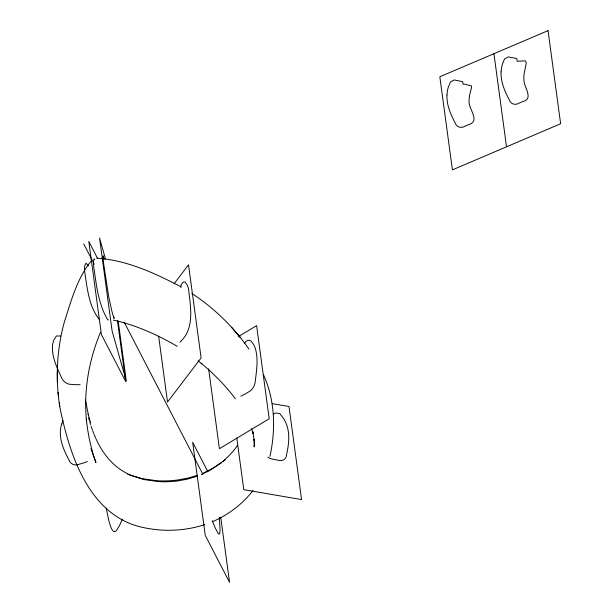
<?xml version="1.0" encoding="UTF-8"?>
<svg xmlns="http://www.w3.org/2000/svg" width="613" height="613" viewBox="0 0 613 613"><rect width="100%" height="100%" fill="white"/><g stroke="black" fill="none" stroke-linecap="round" stroke-linejoin="round"><path stroke-width="0.92" d="M204.727 524.605C185.609 530.896 164.866 531.9 145.158 527.931L144.768 527.847C89.245 517.272 69.43 454.769 59.76 406.657C55.408 378.757 56.756 349.969 64.15 322.691C70.985 301.427 77.016 278.195 91.475 260.717M446.961 94.954C446.517 104.854 450.57 114.294 455.152 122.853C456.616 127.619 461.627 128.569 465.436 125.979A53.239 24.321 -27.3 0 0 468.623 124.615C481.397 121.09 467.16 107.873 469.183 99.804A86.326 39.431 -27.3 0 1 469.803 94.287L471.497 87.866L471.451 85.904L463.834 83.989L463.06 84.318L462.7 81.659L454.287 79.951L450.478 81.92L448.233 87.421A99.712 45.546 -27.3 0 0 446.977 94.946M501.066 71.89C500.622 81.797 504.683 91.237 509.257 99.796C510.729 104.555 515.732 105.505 519.548 102.915A53.239 24.321 -27.3 0 0 522.736 101.559C534.337 98.777 523.494 86.87 523.939 79.767A99.727 45.554 -27.3 0 1 524.115 73.897L526.314 62.741L525.287 60.84L517.165 61.262L516.805 58.603L508.392 56.894L504.583 58.863L502.346 64.357A99.712 45.546 -27.3 0 0 501.082 71.89M108.394 319.825C107.689 320.875 106.601 317.335 105.972 316.607A53.239 7.624 66.9 0 1 104.539 313.833C97.528 298.738 95.98 281.62 93.505 265.337A99.712 14.275 66.9 0 1 93.582 260.602L94.118 258.793L94.846 259.636M254.556 441.598L254.196 446.915L254.035 439.192L254.41 441.421L252.771 431.537L253.146 433.759L251.629 428.702M122.424 519.134L119.619 525.318A53.239 14.796 -65.7 0 1 117.934 528.077C111.321 541.999 107.129 511.158 106.202 508.016M269.927 456.371C275.904 429.422 275.045 400.389 263.59 374.964M61.76 423.974L63.016 420.748M180.528 287.068C180.82 284.447 184.207 279.038 186.245 283.635A99.712 31.462 -60.1 0 1 188.482 288.485C190.13 303.833 193.999 322.53 185.08 336.269A53.239 16.796 -60.1 0 1 183.103 338.874L179.977 342.223M100.509 332.269C88.877 360.283 83.391 391.04 86.571 421.323L86.341 419.077C87.828 433.881 90.9 448.555 95.934 462.57L92.946 454.264M244.526 343.357C246.119 339.886 250.648 338.813 252.357 342.744A99.712 42.833 -36.9 0 1 255.238 348.153C258.402 358.521 256.701 369.601 255.414 380.144C255.138 385.301 252.679 390.259 247.798 392.404A53.239 22.873 -36.9 0 1 244.863 394.167L240.917 396.128M237.583 445.398L234.909 448.984A87.345 76.686 -7.7 0 1 221.921 462.125L210.121 470.225L201.447 474.539M174.046 283.827L188.513 264.808L201.102 357.908L167.533 402.036L158.637 336.208M253.054 490.477C242.48 504.131 228.266 514.897 212.42 521.74M222.711 461.758L225.415 459.673M221.354 462.8L212.665 468.409L203.301 473.06M238.649 336.437L256.602 325.633L269.191 418.733L219.416 448.693L208.612 368.758M87.398 461.558L82.977 463.167A53.239 25.194 -17.5 0 1 79.606 464.087C75.261 466.179 70.334 464.447 68.794 459.689C64.196 450.923 59.859 441.329 60.358 431.207A99.712 47.193 -17.5 0 1 61.752 423.974M273.498 414.089L276.026 412.894L279.804 413.698L283.773 418.748A99.712 44.933 14.5 0 1 286.976 425.751C290.026 435.123 288.669 445.253 286.539 454.67C286.409 459.65 281.773 461.689 277.536 460.049A53.239 23.991 14.5 0 1 274.126 459.466L269.95 458.455L267.904 457.129M197.562 475.259L188.26 478.01L177.824 479.964A94.908 83.322 -7.7 0 1 156.828 480.722L141.71 478.638L127.818 474.355M196.903 476.316L187.509 479.113L177.847 480.914A87.345 76.686 -7.7 0 1 158.415 481.588L144.438 479.619L131.634 475.604A62.557 54.925 -7.7 0 1 120.546 469.612C109.528 462.102 101.482 450.938 96.049 438.885M80.127 384.688L75.568 384.703A53.239 24.735 8.1 0 1 72.104 384.42C66.901 384.772 62.649 381.34 61.001 376.512C56.672 367.072 52.013 357.08 52.442 346.46A99.712 46.32 8.1 0 1 53.898 340.039L56.396 335.993L60.541 336.001M96.662 258.203C126.63 259.935 155.181 273.375 181.548 287.091M272.218 403.615L288.999 406.503L301.581 499.603L243.782 489.657L236.794 437.935M113.244 320.063C135.841 325.097 157.349 334.675 177.272 346.368M191.861 293.466C214.259 308.124 233.745 327.189 249.016 349.149M198.099 360.85L201.853 363.8L201.125 363.21C213.807 373.792 225.553 385.585 235.4 398.871M238.273 335.089L240.534 337.702L231.461 327.173M88.41 265.82L86.065 263.153L84.9 265.253A99.712 22.168 57.6 0 0 84.456 270.187C86.977 286.102 88.295 303.918 97.789 317.465A53.239 11.831 57.6 0 0 99.482 319.595M97.482 258.211L88.816 241.438L101.398 334.537L125.68 381.493L117.42 320.369M207.853 471.642L192.674 442.295L205.263 535.394L229.546 582.35L220.772 517.464M83.713 243.867L94.256 264.257M124.14 322.047L202.796 474.155M94.042 434.242L95.697 438.126M92.824 431.054L93.735 433.445M91.107 426.188L92.517 430.257M90.969 448.387L92.663 453.421M89.797 422.035L90.578 424.525M88.594 417.821L89.322 420.349M105.474 258.947L99.536 237.982L112.125 331.074L126.324 381.225L118.186 321.036M104.21 259.092L103.191 255.813L103.076 257.506M90.471 422.533L88.188 414.074L88.372 414.909L85.46 400.051M212.213 520.598L215.163 527.77A53.239 7.624 66.9 0 0 216.596 530.536C222.22 542.896 219.094 519.778 219.347 517.403M493.932 53.714L506.522 146.806M58.013 392.427L58.503 396.396M59.269 402.687L59.76 406.657M113.98 317.174L114.056 318.438L112.769 314.408A53.239 3.165 76 0 1 111.926 311.442L108.677 296.638L103.398 262.096M57.331 371.846L57.361 382.137M103.398 262.111A99.712 5.923 76 0 1 103.076 257.498M548.045 30.65L439.827 76.771L452.417 169.87L560.627 123.749L548.045 30.65"/></g></svg>
